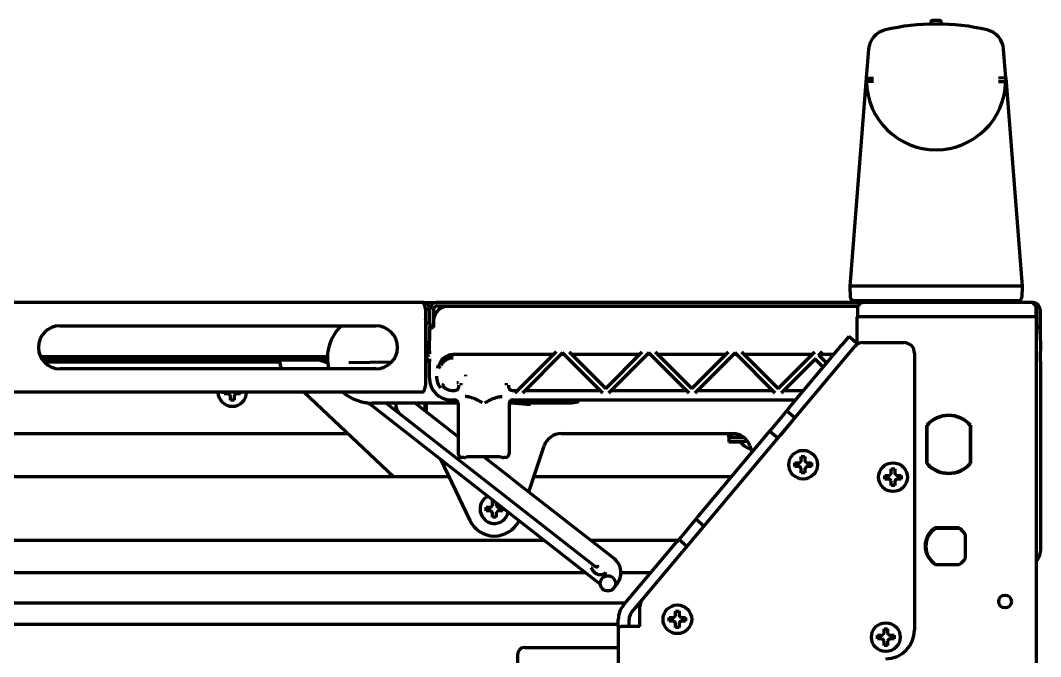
# Model space of a CAD drawing. Header units: inches. Extents: x -3022 to 7311, y 343 to 5680.
# Drawn here: x 3371.9 to 3656, y 5502.5 to 5679.6 of the extents above; entities that cross this region are included whole.
import ezdxf

# ---------------------------------------------------------------- set-up
doc = ezdxf.new("R2010")
doc.units = ezdxf.units.IN

msp = doc.modelspace()

# ---------------------------------------------------------------- linework, layer by layer
at = {"linetype": 'Continuous', "lineweight": 70}
for p, q in [((3625.42, 5679.09), (3625.42, 5678.82)), ((3628.42, 5678.82), (3628.42, 5679.09)), ((3608.12, 5671.57), (3607.49, 5663.64)), ((3646.34, 5663.64), (3645.72, 5671.57)), ((3607.49, 5663.64), (3602.92, 5605.6)), ((3607.49, 5663.64), (3609.49, 5663.57)), ((3607.49, 5663.64), (3607.5, 5662.6)), ((3646.34, 5663.64), (3644.34, 5663.57)), ((3646.34, 5662.6), (3646.34, 5663.64)), ((3646.34, 5663.64), (3650.91, 5605.6)), ((3602.92, 5605.6), (3603.03, 5602.56)), ((3627.44, 5605.6), (3626.39, 5605.6)), ((3650.91, 5605.6), (3650.81, 5602.56)), ((3483.92, 5601.1), (2937.92, 5601.1)), ((3483.91, 5601.1), (3484.42, 5601.1)), ((3484.42, 5601.1), (3487.92, 5601.1)), ((3606.45, 5601.1), (3487.92, 5601.1)), ((3605.13, 5600.1), (3487.92, 5600.1)), ((3605.1, 5600.02), (3490.99, 5600.02)), ((3570.92, 5600.02), (3570.92, 5600.1)), ((3605.75, 5600.81), (3605.34, 5600.39)), ((3606.18, 5601.6), (3606.18, 5601.1)), ((3606.46, 5601.1), (3606.64, 5601.1)), ((3653.19, 5601.1), (3606.64, 5601.1)), ((3617.59, 5601.15), (3617.59, 5601.1)), ((3617.69, 5601.1), (3617.69, 5601.1)), ((3617.69, 5601.1), (3617.69, 5601.1)), ((3627.44, 5601.6), (3626.39, 5601.6)), ((3647.66, 5601.1), (3647.66, 5601.6)), ((3653.38, 5601.1), (3653.19, 5601.1)), ((3653.92, 5601.1), (3653.38, 5601.1)), ((3654.5, 5600.39), (3654.09, 5600.81)), ((3484.72, 5599.1), (3484.72, 5578.1)), ((3484.92, 5595.35), (3484.92, 5599.1)), ((3485.92, 5599.1), (3484.92, 5599.1)), ((3485.92, 5595.35), (3485.92, 5599.1)), ((3486.92, 5599.1), (3486.92, 5594.85)), ((3488.03, 5598.71), (3487.75, 5598.43)), ((3488.58, 5599.26), (3488.3, 5598.98)), ((3606.72, 5597.1), (3604.92, 5597.1)), ((3604.92, 5589.47), (3604.92, 5597.1)), ((3605.04, 5599.68), (3605.04, 5597.1)), ((3653.12, 5597.1), (3606.72, 5597.1)), ((3654.92, 5597.1), (3653.12, 5597.1)), ((3654.79, 5597.1), (3654.79, 5599.68)), ((3654.92, 5597.1), (3654.92, 5599.1)), ((3654.92, 5447.07), (3654.92, 5597.1)), ((3655.92, 5599.1), (3655.92, 5592.35)), ((3655.92, 5594.85), (3655.92, 5599.1)), ((3382.92, 5594.6), (3470.92, 5594.6)), ((3484.73, 5596.36), (3484.75, 5596.43)), ((3484.92, 5596.6), (3484.87, 5596.6)), ((3484.92, 5587.1), (3484.92, 5595.35)), ((3485.92, 5595.35), (3484.92, 5595.35)), ((3485.92, 5595.35), (3485.92, 5594.85)), ((3485.92, 5594.85), (3485.92, 5594.35)), ((3486.92, 5594.35), (3485.92, 5594.35)), ((3485.92, 5592.35), (3485.92, 5594.35)), ((3486.72, 5594.1), (3486.99, 5594.1)), ((3486.97, 5596.6), (3486.92, 5596.6)), ((3486.92, 5594.35), (3486.92, 5594.85)), ((3486.92, 5594.1), (3486.92, 5594.35)), ((3486.99, 5596.02), (3486.99, 5594.1)), ((3654.92, 5594.35), (3655.92, 5594.35)), ((3655.11, 5594.1), (3654.92, 5594.1)), ((3655.92, 5594.35), (3655.92, 5594.85)), ((3655.92, 5594.06), (3655.92, 5594.35)), ((3655.92, 5592.35), (3655.92, 5594.06)), ((3484.72, 5592.5), (3484.92, 5592.5)), ((3485.83, 5587.52), (3485.94, 5593.38)), ((3485.97, 5593.99), (3485.95, 5593.8)), ((3602.62, 5591.6), (3600.69, 5589.3)), ((3604.92, 5589.67), (3602.62, 5591.6)), ((3655.86, 5593.99), (3655.89, 5593.8)), ((3655.9, 5593.38), (3656, 5587.52)), ((3545.12, 5518.41), (3604.26, 5588.88)), ((3585.91, 5571.68), (3600.69, 5589.3)), ((3604.11, 5590.44), (3604, 5590.44)), ((3604.11, 5590.44), (3604.26, 5590.22)), ((3604.11, 5590.34), (3604.11, 5590.44)), ((3604.92, 5589.67), (3604.26, 5588.88)), ((3604.76, 5589.48), (3604.81, 5589.39)), ((3606.56, 5589.96), (3617.92, 5589.96)), ((3377.46, 5586.1), (3457.43, 5586.1)), ((3484.92, 5587.1), (3484.92, 5585.6)), ((3485.83, 5587.1), (3484.92, 5587.1)), ((3485.82, 5586.46), (3485.19, 5586.1)), ((3490.62, 5586.17), (3490.66, 5586.1)), ((3490.72, 5586.1), (3490.72, 5586.22)), ((3490.82, 5586.27), (3490.82, 5586.1)), ((3490.88, 5586.1), (3491.02, 5586.35)), ((3491.6, 5586.2), (3490.92, 5586.2)), ((3491.44, 5586.48), (3491.66, 5586.1)), ((3491.72, 5586.1), (3491.72, 5586.5)), ((3491.9, 5586.54), (3491.96, 5586.57)), ((3491.96, 5586.57), (3491.96, 5586.57)), ((3491.96, 5586.57), (3492.12, 5586.29)), ((3492.12, 5586.29), (3492.12, 5586.59)), ((3492.22, 5586.29), (3492.22, 5586.6)), ((3492.22, 5586.29), (3492.4, 5586.6)), ((3520.36, 5586.6), (3492.42, 5586.6)), ((3521.11, 5587.35), (3509.61, 5575.85)), ((3522.92, 5587.04), (3511.73, 5575.85)), ((3523.35, 5586.6), (3522.48, 5586.6)), ((3534.11, 5575.85), (3522.92, 5587.04)), ((3524.73, 5587.35), (3534.92, 5577.16)), ((3544.36, 5586.6), (3525.48, 5586.6)), ((3534.92, 5577.16), (3545.11, 5587.35)), ((3546.92, 5587.04), (3535.73, 5575.85)), ((3547.35, 5586.6), (3546.48, 5586.6)), ((3558.11, 5575.85), (3546.92, 5587.04)), ((3548.73, 5587.35), (3558.92, 5577.16)), ((3568.36, 5586.6), (3549.48, 5586.6)), ((3558.92, 5577.16), (3569.11, 5587.35)), ((3570.92, 5587.04), (3559.73, 5575.85)), ((3571.35, 5586.6), (3570.48, 5586.6)), ((3582.11, 5575.85), (3570.92, 5587.04)), ((3572.73, 5587.35), (3582.92, 5577.16)), ((3592.36, 5586.6), (3573.48, 5586.6)), ((3582.92, 5577.16), (3593.11, 5587.35)), ((3593.4, 5585.52), (3583.73, 5575.85)), ((3595.23, 5587.35), (3594.11, 5586.23)), ((3594.29, 5586.41), (3596.45, 5584.24)), ((3598.43, 5586.6), (3594.48, 5586.6)), ((3620.92, 5586.96), (3620.92, 5509.96)), ((3378.04, 5585.1), (3457.43, 5585.1)), ((3378.44, 5584.6), (3444.05, 5584.6)), ((3457.48, 5584.31), (3454.85, 5585.1)), ((3475.3, 5584.5), (3463.42, 5584.29)), ((3485.81, 5579.99), (3485.81, 5584.69)), ((3487.72, 5583.3), (3488.44, 5583.19)), ((3595.48, 5583.09), (3593.23, 5585.35)), ((3656.02, 5584.69), (3656.02, 5531.87)), ((3470.92, 5582.6), (3382.92, 5582.6)), ((3495.92, 5580.58), (3495.92, 5580.96)), ((3483.92, 5576.1), (2937.92, 5576.1)), ((3428.62, 5575.7), (3428.62, 5576.1)), ((3433.22, 5576.1), (3433.22, 5575.7)), ((3475.82, 5552.6), (3450.83, 5576.1)), ((3492.42, 5576.6), (3492.92, 5576.6)), ((3508.92, 5576.6), (3510.36, 5576.6)), ((3512.48, 5576.6), (3533.36, 5576.6)), ((3536.48, 5576.6), (3557.36, 5576.6)), ((3560.48, 5576.6), (3581.36, 5576.6)), ((3584.48, 5576.6), (3590.03, 5576.6)), ((3533.41, 5522.66), (3469.85, 5572.32)), ((3493.81, 5573.1), (3469.92, 5573.1)), ((3473.73, 5573.1), (3531.52, 5527.95)), ((3493.81, 5563.75), (3481.85, 5573.1)), ((3484.67, 5570.9), (3484.67, 5573.1)), ((3484.92, 5573.1), (3484.92, 5570.7)), ((3491.81, 5573.99), (3492.81, 5573.99)), ((3493.81, 5572.99), (3493.81, 5558.99)), ((3508.02, 5572.99), (3508.02, 5558.99)), ((3524.92, 5573.1), (3508.03, 5573.1)), ((3509.02, 5573.99), (3587.85, 5573.99)), ((3509.64, 5573.1), (3513.96, 5572.72)), ((3513.96, 5572.72), (3514, 5573.1)), ((3585.91, 5571.68), (3585.26, 5570.91)), ((3584.62, 5570.15), (3581.18, 5566.05)), ((3585.26, 5570.91), (3584.62, 5570.15)), ((3587.56, 5568.99), (3585.26, 5570.91)), ((3581.18, 5566.05), (3580.54, 5565.29)), ((3586.92, 5568.22), (3583.48, 5564.12)), ((3624.32, 5556.27), (3624.32, 5566.93)), ((3624.42, 5556.31), (3624.42, 5566.89)), ((3636.42, 5566.89), (3636.42, 5556.31)), ((3636.52, 5566.93), (3636.52, 5556.27)), ((2958.79, 5564.6), (3463.05, 5564.6)), ((3522.52, 5564.6), (3570.32, 5564.6)), ((3579.9, 5564.52), (3560.61, 5541.54)), ((3569.22, 5563.6), (3569.22, 5564.6)), ((3573.22, 5563.6), (3569.22, 5563.6)), ((3569.22, 5563.6), (3573.22, 5563.6)), ((3569.22, 5563.6), (3569.22, 5562.4)), ((3573.32, 5563.6), (3573.22, 5563.6)), ((3573.32, 5563.6), (3573.22, 5563.6)), ((3580.54, 5565.29), (3579.9, 5564.52)), ((3582.84, 5563.36), (3580.54, 5565.29)), ((3513.5, 5548.38), (3517.78, 5561.18)), ((3569.22, 5562.4), (3569.22, 5562.2)), ((3573.22, 5562.4), (3569.22, 5562.4)), ((3572.53, 5562.2), (3569.22, 5562.2)), ((3574.46, 5562.4), (3573.22, 5562.4)), ((3573.92, 5560.92), (3573.92, 5560.95)), ((3575.06, 5561.18), (3575.64, 5559.45)), ((3575.22, 5560.4), (3575.32, 5560.39)), ((3488.87, 5557.47), (3497.07, 5540.41)), ((3495.42, 5557.99), (3494.81, 5557.99)), ((3495.92, 5558), (3495.92, 5558.05)), ((3508.59, 5552.21), (3501.01, 5558.13)), ((3505.92, 5558), (3505.92, 5558.05)), ((3507.02, 5557.99), (3506.42, 5557.99)), ((3587.59, 5555.94), (3587.59, 5556.44)), ((3587.59, 5555.44), (3587.59, 5555.94)), ((3592.19, 5556.44), (3592.19, 5555.94)), ((3592.19, 5555.94), (3592.19, 5555.44)), ((3491.2, 5552.6), (2930.64, 5552.6)), ((3508.59, 5552.21), (3510.8, 5550.48)), ((3569.89, 5552.6), (3514.9, 5552.6)), ((3612.62, 5552.46), (3612.62, 5552.96)), ((3612.62, 5551.96), (3612.62, 5552.46)), ((3617.22, 5552.96), (3617.22, 5552.46)), ((3617.22, 5552.46), (3617.22, 5551.96)), ((3510.8, 5550.48), (3535.46, 5531.22)), ((3503.42, 5545.9), (3503.6, 5545.9)), ((3501.62, 5543.6), (3501.62, 5544.1)), ((3501.62, 5543.1), (3501.62, 5543.6)), ((3506.22, 5543.91), (3506.22, 5543.6)), ((3506.22, 5543.6), (3506.22, 5543.1)), ((3559.97, 5540.77), (3559.33, 5540.01)), ((3560.61, 5541.54), (3559.97, 5540.77)), ((3562.27, 5538.84), (3559.97, 5540.77)), ((3559.33, 5540.01), (3555.89, 5535.91)), ((3561.63, 5538.08), (3558.19, 5533.98)), ((3626.74, 5538.5), (3633.09, 5538.5)), ((3633.38, 5538.2), (3626.75, 5538.2)), ((2904.15, 5534.95), (3517.68, 5534.95)), ((3530.68, 5534.95), (3555.08, 5534.95)), ((3539.82, 5516.76), (3554.61, 5534.38)), ((3555.25, 5535.14), (3554.61, 5534.38)), ((3555.89, 5535.91), (3555.25, 5535.14)), ((3557.55, 5533.21), (3555.25, 5535.14)), ((3635.07, 5529.88), (3635.07, 5536.51)), ((3624.07, 5533.19), (3623.89, 5533.35)), ((3535.46, 5531.22), (3537.25, 5529.82)), ((3624.6, 5530.73), (3624.37, 5530.93)), ((2892.63, 5525.95), (3529.2, 5525.95)), ((3539.17, 5525.95), (3547.53, 5525.95)), ((3626.75, 5528.2), (3626.74, 5528.2)), ((3626.75, 5528.2), (3633.38, 5528.2)), ((2879.36, 5517.55), (3540.48, 5517.55)), ((3542.12, 5514.83), (3545.12, 5518.41)), ((3544.42, 5510.9), (3544.42, 5516.48)), ((3538.42, 5510.9), (3538.42, 5512.9)), ((3541.42, 5510.9), (3541.42, 5512.9)), ((3552.57, 5512.93), (3552.57, 5513.43)), ((3552.57, 5512.43), (3552.57, 5512.93)), ((3557.17, 5513.43), (3557.17, 5512.93)), ((3557.17, 5512.93), (3557.17, 5512.43)), ((2881.43, 5511.55), (3538.41, 5511.55)), ((3538.42, 5510.9), (3539.22, 5510.9)), ((3538.42, 5510.9), (3538.42, 4887.6)), ((3544.42, 5510.9), (3539.22, 5510.9)), ((3610.62, 5507.96), (3610.62, 5508.46)), ((3610.62, 5507.46), (3610.62, 5507.96)), ((3615.22, 5508.46), (3615.22, 5507.96)), ((3615.22, 5507.96), (3615.22, 5507.46)), ((3510.37, 5503.13), (3510.32, 5500.1)), ((3512.37, 5505.1), (3517.37, 5505.1)), ((3517.37, 5505.1), (3538.42, 5505.1))]:
    msp.add_line(p, q, dxfattribs=at)
for centre, radius in [((3589.89, 5555.94), 4), ((3614.92, 5552.46), 4), ((3535.52, 5522.92), 2.12), ((3646.14, 5517.87), 1.78), ((3554.87, 5512.93), 4), ((3612.92, 5507.96), 4)]:
    msp.add_circle(centre, radius, dxfattribs=at)
for centre, radius, start, end in [((3625.92, 5679.09), 0.5, 90.9471, 180), ((3626.92, 5618.6), 61, 89.0529, 90.9471), ((3627.92, 5679.09), 0.5, 0, 89.0529), ((3614.1, 5671.1), 6, 103.308, 175.5), ((3626.92, 5616.9), 61.7, 76.692, 103.308), ((3625.17, 5678.82), 0.25, 275.9018, 0), ((3628.67, 5678.82), 0.25, 180, 264.0982), ((3639.74, 5671.1), 6, 4.5, 76.692), ((3626.92, 5663.02), 19.42, 181.246, 358.754), ((3604.03, 5602.6), 1, 182, 270), ((3649.81, 5602.6), 1, 270, 358), ((3487.92, 5599.1), 2, 90, 180), ((3487.92, 5599.1), 1, 90, 180), ((3577.93, 5598.1), 2, 73.6105, 90), ((3598.91, 5598.1), 2, 90, 106.3895), ((3603.92, 5598.1), 2, 74.212, 90), ((3606.04, 5599.68), 1, 135, 180), ((3606.46, 5600.1), 1, 90, 135), ((3653.38, 5600.1), 1, 45, 90), ((3653.92, 5599.1), 2, 0, 90), ((3653.79, 5599.68), 1, 0, 45), ((3653.92, 5599.1), 1, 0, 28.9561), ((3382.92, 5588.6), 6, 90, 270), ((3469.92, 5585.6), 12.5, 133.9458, 193.8858), ((3470.92, 5588.6), 6, 270, 90), ((3606.56, 5586.96), 3, 90, 140), ((3617.92, 5586.96), 3, 0, 90), ((3492.42, 5582.6), 4, 90, 160.7779), ((3491.64, 5587.25), 0.75, 270, 290), ((3451.92, 5586.06), 8, 189.7759, 205.6126), ((3492.42, 5580.6), 4, 244.1432, 270), ((3492.92, 5577.6), 1, 270, 342.5901), ((3516.85, 5578.02), 9.68, 176.1929, 179.7923), ((3508.92, 5577.6), 1, 197.4099, 270), ((3430.92, 5576.2), 4, 181.4344, 358.5713), ((3469.92, 5585.6), 12.5, 229.4625, 270), ((3466.77, 5568.38), 5, 52, 79.6498), ((3630.42, 5561.6), 8.1, 41.1416, 138.8584), ((3630.42, 5561.6), 8, 41.4096, 138.5904), ((3522.52, 5559.6), 5, 90, 161.5159), ((3570.32, 5559.6), 5, 18.4841, 90), ((3576.42, 5565.02), 4.8, 213.082, 238.6273), ((3630.42, 5561.6), 8.1, 221.1416, 318.8584), ((3630.42, 5561.6), 8, 221.4096, 318.5904), ((3503.92, 5543.6), 4, 117.4387, 180), ((3503.92, 5543.6), 4, 180, 346.5619), ((3503.92, 5543.7), 7.6, 205.6768, 334.0256), ((3629.92, 5533.35), 6.05, 121.6532, 238.3468), ((3630.07, 5533.2), 6, 123.5573, 236.4427), ((3643.42, 5540.6), 10.66, 191.3638, 193.0143), ((3629.92, 5533.35), 6.05, 31.6532, 58.3468), ((3630.07, 5533.2), 6, 33.5573, 56.4427), ((3534.17, 5525.88), 5, 321.5879, 45.8177), ((3630.07, 5533.2), 6, 303.5573, 326.4427), ((3616.45, 5460.64), 100, 141.5879, 142.4179), ((3547.42, 5516.48), 3, 140, 180), ((3544.42, 5512.9), 6, 140, 180), ((3544.42, 5512.9), 3, 140, 180), ((3612.92, 5509.96), 8, 270, 0), ((3512.37, 5503.1), 2, 90, 179)]:
    msp.add_arc(centre, radius, start, end, dxfattribs=at)
for centre, major_axis, ratio, start_param, end_param in [((3490.99, 5596.02), (-2.83, 2.83), 0.999695, 5.497939, 7.068431), ((3490, 5597.85), (0.77, -1.85), 0.999955, 2.748909, 3.534276), ((3489.17, 5597.02), (1.85, -0.77), 0.999955, 2.748909, 3.534276), ((3486.72, 5593.99), (0.75, 0), 0.140541, 1.570796, 3.124139), ((3655.11, 5593.99), (0.75, 0), 0.140541, 0.017453, 1.570796), ((3485.95, 5592.31), (0, -1.5), 0.017455, 3.281219, 3.926991), ((3655.88, 5592.31), (0, -1.5), 0.017455, 2.356194, 3.001966), ((3485.88, 5584.69), (0, -4), 0.017455, 3.926991, 4.154854), ((3655.95, 5584.69), (0, -4), 0.017455, 1.570796, 2.356194), ((3485.88, 5584.69), (0, -4), 0.017455, 4.526593, 4.712389), ((3488.92, 5583.12), (0.486, -0.116), 0.35106, 3.384513, 4.795818), ((3491.81, 5579.99), (4.24, 4.24), 0.999695, 2.356347, 3.926839), ((3499.98, 5587.1), (-11.14, -9.63), 0.512356, 5.866763, 6.300074), ((3489.82, 5578.19), (0.343, 0.363), 0.244008, 1.318023, 2.872257), ((3493.48, 5578.59), (-0.499, 0.027), 0.287315, 3.530472, 4.728208), ((3492.81, 5572.99), (0.707, 0.707), 0.999695, 5.497939, 7.068431), ((3509.02, 5572.99), (0.707, -0.707), 0.999695, 2.356347, 3.926839), ((3494.81, 5558.99), (-0.707, -0.707), 0.999695, 5.497939, 7.068431), ((3495.42, 5558), (0.5, 0), 0.017455, 4.712389, 6.283185), ((3500.92, 5558.05), (5, 0), 0.017455, 0, 3.141593), ((3506.42, 5558), (0.5, 0), 0.017455, 3.141593, 4.712389), ((3507.02, 5558.99), (-0.707, 0.707), 0.999695, 2.356347, 3.926839), ((3652.02, 5531.87), (3.46, -2), 0.999797, 6.045282, 6.806696)]:
    msp.add_ellipse(centre, major_axis=major_axis, ratio=ratio, start_param=start_param, end_param=end_param, dxfattribs=at)
for points, knots in [([(3609.5, 5662.63), (3609.48, 5662.63), (3609.46, 5662.63), (3609.43, 5662.63), (3609.42, 5662.63), (3609.41, 5662.63), (3609.37, 5662.63), (3609.34, 5662.63), (3609.24, 5662.62), (3609.11, 5662.62), (3608.98, 5662.62), (3608.89, 5662.62), (3608.86, 5662.62), (3608.8, 5662.62), (3608.77, 5662.62), (3608.61, 5662.62), (3608.5, 5662.61), (3608.34, 5662.61), (3608.28, 5662.61), (3608.21, 5662.61), (3608.18, 5662.61), (3608.13, 5662.61), (3608.11, 5662.61), (3607.99, 5662.61), (3607.91, 5662.6), (3607.82, 5662.6), (3607.8, 5662.6), (3607.77, 5662.6), (3607.75, 5662.6), (3607.71, 5662.6), (3607.68, 5662.6), (3607.6, 5662.6), (3607.56, 5662.6), (3607.54, 5662.6), (3607.53, 5662.6), (3607.53, 5662.6), (3607.52, 5662.6), (3607.51, 5662.6), (3607.5, 5662.6), (3607.5, 5662.6), (3607.5, 5662.6)], [0, 0, 0, 0, 0.015667, 0.0235, 0.0235, 0.031333, 0.031333, 0.062667, 0.062667, 0.125334, 0.188001, 0.188001, 0.219334, 0.219334, 0.250668, 0.250668, 0.376001, 0.376001, 0.438668, 0.438668, 0.470002, 0.470002, 0.501335, 0.501335, 0.626669, 0.626669, 0.658003, 0.658003, 0.689336, 0.689336, 0.752003, 0.752003, 0.877337, 0.877337, 0.893003, 0.893003, 0.90867, 0.940004, 0.940004, 1, 1, 1, 1]), ([(3644.34, 5662.63), (3644.35, 5662.63), (3644.38, 5662.63), (3644.4, 5662.63), (3644.42, 5662.63), (3644.43, 5662.63), (3644.47, 5662.63), (3644.5, 5662.63), (3644.6, 5662.62), (3644.73, 5662.62), (3644.85, 5662.62), (3644.95, 5662.62), (3644.98, 5662.62), (3645.04, 5662.62), (3645.07, 5662.62), (3645.22, 5662.62), (3645.34, 5662.61), (3645.5, 5662.61), (3645.55, 5662.61), (3645.63, 5662.61), (3645.65, 5662.61), (3645.7, 5662.61), (3645.73, 5662.61), (3645.84, 5662.61), (3645.93, 5662.6), (3646.02, 5662.6), (3646.03, 5662.6), (3646.07, 5662.6), (3646.08, 5662.6), (3646.13, 5662.6), (3646.16, 5662.6), (3646.23, 5662.6), (3646.27, 5662.6), (3646.3, 5662.6), (3646.3, 5662.6), (3646.31, 5662.6), (3646.32, 5662.6), (3646.32, 5662.6), (3646.33, 5662.6), (3646.34, 5662.6), (3646.34, 5662.6)], [0, 0, 0, 0, 0.015667, 0.0235, 0.0235, 0.031333, 0.031333, 0.062667, 0.062667, 0.125334, 0.188001, 0.188001, 0.219334, 0.219334, 0.250668, 0.250668, 0.376001, 0.376001, 0.438668, 0.438668, 0.470002, 0.470002, 0.501335, 0.501335, 0.626669, 0.626669, 0.658003, 0.658003, 0.689336, 0.689336, 0.752003, 0.752003, 0.877337, 0.877337, 0.893003, 0.893003, 0.90867, 0.940004, 0.940004, 1, 1, 1, 1]), ([(3626.39, 5605.6), (3623.22, 5605.6), (3616.99, 5605.6), (3609.23, 5605.6), (3604.11, 5605.6), (3602.92, 5605.6), (3602.92, 5605.6)], [0, 0, 0, 0, 0.250017, 0.500033, 0.75005, 1, 1, 1, 1]), ([(3626.39, 5601.6), (3626.3, 5601.6), (3626.21, 5601.6), (3626.02, 5601.6), (3625.92, 5601.6), (3625.64, 5601.6), (3625.46, 5601.6), (3624.9, 5601.6), (3624.52, 5601.6), (3623.41, 5601.6), (3622.68, 5601.6), (3621.22, 5601.6), (3620.5, 5601.6), (3619.43, 5601.6), (3619.07, 5601.6), (3618.63, 5601.6), (3618.54, 5601.6), (3618.37, 5601.6), (3618.1, 5601.6), (3617.84, 5601.6), (3616.98, 5601.6), (3616.3, 5601.6), (3615.32, 5601.6), (3614.99, 5601.6), (3614.51, 5601.6), (3614.35, 5601.6), (3614.04, 5601.6), (3613.88, 5601.6), (3613.11, 5601.6), (3612.52, 5601.6), (3611.39, 5601.6), (3610.84, 5601.6), (3610.07, 5601.6), (3609.82, 5601.6), (3609.51, 5601.6), (3609.45, 5601.6), (3609.33, 5601.6), (3609.15, 5601.6), (3608.98, 5601.6), (3608.41, 5601.6), (3607.98, 5601.6), (3607.19, 5601.6), (3606.83, 5601.6), (3606.42, 5601.6), (3606.29, 5601.6), (3606.18, 5601.6), (3606.1, 5601.6), (3606.06, 5601.6), (3605.88, 5601.6), (3605.73, 5601.6), (3605.34, 5601.6), (3605.11, 5601.6), (3604.72, 5601.6), (3604.55, 5601.6), (3604.36, 5601.6), (3604.3, 5601.6), (3604.23, 5601.6), (3604.2, 5601.6), (3604.16, 5601.6), (3604.14, 5601.6), (3604.06, 5601.6), (3604.03, 5601.6), (3604.03, 5601.6)], [0, 0, 0, 0, 0.007815, 0.007815, 0.01563, 0.01563, 0.031259, 0.031259, 0.062519, 0.062519, 0.125037, 0.125037, 0.187556, 0.187556, 0.218815, 0.218815, 0.22663, 0.22663, 0.234444, 0.250074, 0.250074, 0.312593, 0.312593, 0.343852, 0.343852, 0.359482, 0.359482, 0.375111, 0.375111, 0.43763, 0.43763, 0.500148, 0.500148, 0.531408, 0.531408, 0.539222, 0.539222, 0.547037, 0.562667, 0.562667, 0.625185, 0.625185, 0.687704, 0.687704, 0.703333, 0.711148, 0.711148, 0.718963, 0.718963, 0.750222, 0.750222, 0.812741, 0.812741, 0.875259, 0.875259, 0.906519, 0.906519, 0.922148, 0.922148, 0.937778, 0.937778, 1, 1, 1, 1]), ([(3649.81, 5601.6), (3649.81, 5601.6), (3649.78, 5601.6), (3649.69, 5601.6), (3649.67, 5601.6), (3649.63, 5601.6), (3649.61, 5601.6), (3649.54, 5601.6), (3649.48, 5601.6), (3649.28, 5601.6), (3649.12, 5601.6), (3648.73, 5601.6), (3648.5, 5601.6), (3647.97, 5601.6), (3647.68, 5601.6), (3647.3, 5601.6), (3647.26, 5601.6), (3647.18, 5601.6), (3647.05, 5601.6), (3646.91, 5601.6), (3646.73, 5601.6), (3646.64, 5601.6), (3646.44, 5601.6), (3646.35, 5601.6), (3645.85, 5601.6), (3645.43, 5601.6), (3644.51, 5601.6), (3644.03, 5601.6), (3643.26, 5601.6), (3642.99, 5601.6), (3642.65, 5601.6), (3642.58, 5601.6), (3642.44, 5601.6), (3642.24, 5601.6), (3642.02, 5601.6), (3641.31, 5601.6), (3640.72, 5601.6), (3639.49, 5601.6), (3638.86, 5601.6), (3638.04, 5601.6), (3637.79, 5601.6), (3637.54, 5601.6), (3637.37, 5601.6), (3637.28, 5601.6), (3636.86, 5601.6), (3636.52, 5601.6), (3635.49, 5601.6), (3634.79, 5601.6), (3633.36, 5601.6), (3632.64, 5601.6), (3631.55, 5601.6), (3631.18, 5601.6), (3630.62, 5601.6), (3630.44, 5601.6), (3630.06, 5601.6), (3629.88, 5601.6), (3628.94, 5601.6), (3628.19, 5601.6), (3627.44, 5601.6)], [0, 0, 0, 0, 0.0625, 0.0625, 0.078125, 0.078125, 0.09375, 0.09375, 0.125, 0.125, 0.1875, 0.1875, 0.25, 0.25, 0.3125, 0.3125, 0.320313, 0.320313, 0.328125, 0.34375, 0.34375, 0.359375, 0.359375, 0.375, 0.375, 0.4375, 0.4375, 0.5, 0.5, 0.53125, 0.53125, 0.539063, 0.539063, 0.546875, 0.5625, 0.5625, 0.625, 0.625, 0.6875, 0.6875, 0.703125, 0.710938, 0.710938, 0.71875, 0.71875, 0.75, 0.75, 0.8125, 0.8125, 0.875, 0.875, 0.90625, 0.90625, 0.921875, 0.921875, 0.9375, 0.9375, 1, 1, 1, 1]), ([(3484.92, 5598.56), (3484.92, 5598.6), (3484.91, 5598.63), (3484.9, 5598.68), (3484.9, 5598.7), (3484.89, 5598.72), (3484.89, 5598.73), (3484.88, 5598.75), (3484.88, 5598.76), (3484.86, 5598.79), (3484.85, 5598.82), (3484.82, 5598.87), (3484.81, 5598.88), (3484.78, 5598.91), (3484.76, 5598.93), (3484.73, 5598.95), (3484.72, 5598.96)], [0, 0, 0, 0, 0.222389, 0.222389, 0.333584, 0.333584, 0.389181, 0.389181, 0.444778, 0.444778, 0.667167, 0.667167, 0.778362, 0.778362, 0.889556, 1, 1, 1, 1]), ([(3484.92, 5599.1), (3484.92, 5599.12), (3484.92, 5599.15), (3484.91, 5599.21), (3484.91, 5599.26), (3484.9, 5599.31), (3484.88, 5599.37), (3484.87, 5599.42), (3484.85, 5599.47), (3484.83, 5599.52), (3484.8, 5599.57), (3484.78, 5599.61), (3484.76, 5599.63), (3484.76, 5599.64)], [0, 0, 0, 0, 0.094131, 0.188262, 0.282392, 0.376523, 0.470654, 0.564785, 0.658916, 0.753046, 0.847177, 0.941308, 1, 1, 1, 1]), ([(3484.72, 5595.63), (3484.73, 5595.62), (3484.73, 5595.61), (3484.76, 5595.57), (3484.77, 5595.54), (3484.8, 5595.47), (3484.81, 5595.45), (3484.82, 5595.42), (3484.82, 5595.41), (3484.83, 5595.38), (3484.83, 5595.37), (3484.86, 5595.3), (3484.87, 5595.25), (3484.9, 5595.15), (3484.91, 5595.11), (3484.92, 5595.07)], [0, 0, 0, 0, 0.106647, 0.106647, 0.354663, 0.354663, 0.478671, 0.478671, 0.540675, 0.540675, 0.602679, 0.602679, 0.850694, 0.850694, 1, 1, 1, 1]), ([(3486.92, 5595.07), (3486.92, 5595.06), (3486.92, 5595.06), (3486.93, 5595.03), (3486.93, 5595.01), (3486.94, 5594.98), (3486.95, 5594.96), (3486.96, 5594.91), (3486.97, 5594.87), (3486.98, 5594.81), (3486.98, 5594.79), (3486.99, 5594.78)], [0, 0, 0, 0, 0.098431, 0.098431, 0.276748, 0.276748, 0.455064, 0.455064, 0.811698, 0.811698, 1, 1, 1, 1]), ([(3489.11, 5583.53), (3489.17, 5583.69), (3489.25, 5583.85), (3489.38, 5584.07), (3489.42, 5584.14), (3489.49, 5584.24), (3489.53, 5584.29), (3489.57, 5584.34), (3489.59, 5584.38), (3489.61, 5584.39), (3489.73, 5584.54), (3489.84, 5584.66), (3490.09, 5584.89), (3490.22, 5584.99), (3490.42, 5585.13), (3490.5, 5585.18), (3490.61, 5585.24), (3490.66, 5585.27), (3490.72, 5585.3), (3490.76, 5585.32), (3490.78, 5585.33), (3490.88, 5585.38), (3490.96, 5585.41), (3491.13, 5585.48), (3491.21, 5585.51), (3491.34, 5585.55), (3491.39, 5585.56), (3491.48, 5585.59), (3491.52, 5585.6), (3491.66, 5585.63), (3491.75, 5585.65), (3491.94, 5585.68), (3492.03, 5585.69), (3492.18, 5585.7), (3492.22, 5585.7), (3492.32, 5585.71), (3492.37, 5585.71), (3492.42, 5585.71)], [0, 0, 0, 0, 0.125, 0.125, 0.1875, 0.1875, 0.21875, 0.234375, 0.234375, 0.25, 0.25, 0.375, 0.375, 0.5, 0.5, 0.5625, 0.5625, 0.59375, 0.609375, 0.609375, 0.625, 0.625, 0.6875, 0.6875, 0.75, 0.75, 0.78125, 0.78125, 0.8125, 0.8125, 0.875, 0.875, 0.9375, 0.9375, 0.96875, 0.96875, 1, 1, 1, 1]), ([(3485.79, 5585.36), (3485.79, 5585.36), (3485.76, 5585.32), (3485.7, 5585.26), (3485.63, 5585.16), (3485.56, 5585.07), (3485.49, 5584.97), (3485.42, 5584.86), (3485.37, 5584.79), (3485.34, 5584.74), (3485.33, 5584.74)], [0, 0, 0, 0, 0.035617, 0.190855, 0.346092, 0.501329, 0.656567, 0.811804, 0.967041, 1, 1, 1, 1]), ([(3488.44, 5583.19), (3488.47, 5583.31), (3488.5, 5583.44), (3488.56, 5583.68), (3488.6, 5583.8), (3488.64, 5583.92)], [0, 0, 0, 0, 0.5, 0.5, 1, 1, 1, 1]), ([(3490.67, 5577), (3490.56, 5577.05), (3490.45, 5577.11), (3490.24, 5577.24), (3490.13, 5577.31), (3489.93, 5577.45), (3489.83, 5577.53), (3489.64, 5577.69), (3489.55, 5577.78), (3489.46, 5577.86)], [0, 0, 0, 0, 0.25, 0.25, 0.5, 0.5, 0.75, 0.75, 1, 1, 1, 1]), ([(3493.92, 5577.6), (3493.92, 5577.57), (3493.92, 5577.55), (3493.91, 5577.5), (3493.91, 5577.47), (3493.9, 5577.4), (3493.89, 5577.35), (3493.87, 5577.3)], [0, 0, 0, 0, 0.25, 0.25, 0.5, 0.5, 1, 1, 1, 1]), ([(3430.42, 5573.9), (3430.42, 5574.1), (3430.42, 5574.31), (3430.42, 5574.64), (3430.42, 5574.75), (3430.42, 5574.97), (3430.42, 5575.08), (3430.42, 5575.2)], [0, 0, 0, 0, 0.5, 0.5, 0.75, 0.75, 1, 1, 1, 1]), ([(3433.22, 5575.7), (3433.02, 5575.7), (3432.81, 5575.7), (3432.48, 5575.7), (3432.37, 5575.7), (3432.15, 5575.7), (3432.03, 5575.7), (3431.92, 5575.7)], [0, 0, 0, 0, 0.5, 0.5, 0.75, 0.75, 1, 1, 1, 1]), ([(3476.47, 5573.11), (3476.47, 5573.02), (3476.46, 5572.79), (3476.49, 5572.44), (3476.53, 5572.18), (3476.56, 5572.06)], [0, 0, 0, 0, 0.244228, 0.667867, 1, 1, 1, 1]), ([(3477.34, 5570.28), (3477.37, 5570.26), (3477.4, 5570.24), (3477.43, 5570.23), (3477.41, 5570.27), (3477.35, 5570.35), (3477.26, 5570.48), (3477.11, 5570.72), (3476.89, 5571.1), (3476.66, 5571.64), (3476.56, 5572.02), (3476.53, 5572.23)], [0, 0, 0, 0, 0.062328, 0.137707, 0.212841, 0.289516, 0.36911, 0.452276, 0.628034, 0.81266, 1, 1, 1, 1]), ([(3527.38, 5573.55), (3527.31, 5573.52), (3527.1, 5573.44), (3526.73, 5573.33), (3526.29, 5573.23), (3525.83, 5573.15), (3525.38, 5573.11), (3525.07, 5573.1), (3524.92, 5573.1)], [0, 0, 0, 0, 0.089688, 0.271751, 0.453813, 0.635875, 0.817938, 1, 1, 1, 1]), ([(3573.92, 5560.95), (3574.12, 5560.83), (3574.33, 5560.72), (3574.66, 5560.58), (3574.77, 5560.54), (3574.99, 5560.47), (3575.1, 5560.43), (3575.22, 5560.4)], [0, 0, 0, 0, 0.5, 0.5, 0.75, 0.75, 1, 1, 1, 1]), ([(3590.39, 5558.24), (3590.39, 5558.04), (3590.39, 5557.83), (3590.39, 5557.5), (3590.39, 5557.39), (3590.39, 5557.17), (3590.39, 5557.06), (3590.39, 5556.94)], [0, 0, 0, 0, 0.5, 0.5, 0.75, 0.75, 1, 1, 1, 1]), ([(3587.59, 5556.44), (3587.79, 5556.44), (3588, 5556.44), (3588.33, 5556.44), (3588.44, 5556.44), (3588.66, 5556.44), (3588.77, 5556.44), (3588.89, 5556.44)], [0, 0, 0, 0, 0.5, 0.5, 0.75, 0.75, 1, 1, 1, 1]), ([(3589.39, 5553.64), (3589.39, 5553.84), (3589.39, 5554.05), (3589.39, 5554.38), (3589.39, 5554.49), (3589.39, 5554.71), (3589.39, 5554.83), (3589.39, 5554.94)], [0, 0, 0, 0, 0.5, 0.5, 0.75, 0.75, 1, 1, 1, 1]), ([(3592.19, 5555.44), (3591.99, 5555.44), (3591.78, 5555.44), (3591.45, 5555.44), (3591.34, 5555.44), (3591.12, 5555.44), (3591, 5555.44), (3590.89, 5555.44)], [0, 0, 0, 0, 0.5, 0.5, 0.75, 0.75, 1, 1, 1, 1]), ([(3615.42, 5554.76), (3615.42, 5554.55), (3615.42, 5554.34), (3615.42, 5554.02), (3615.42, 5553.91), (3615.42, 5553.68), (3615.42, 5553.57), (3615.42, 5553.46)], [0, 0, 0, 0, 0.5, 0.5, 0.75, 0.75, 1, 1, 1, 1]), ([(3612.62, 5552.96), (3612.82, 5552.96), (3613.03, 5552.96), (3613.36, 5552.96), (3613.47, 5552.96), (3613.69, 5552.96), (3613.8, 5552.96), (3613.92, 5552.96)], [0, 0, 0, 0, 0.5, 0.5, 0.75, 0.75, 1, 1, 1, 1]), ([(3614.42, 5550.16), (3614.42, 5550.36), (3614.42, 5550.57), (3614.42, 5550.89), (3614.42, 5551), (3614.42, 5551.23), (3614.42, 5551.34), (3614.42, 5551.46)], [0, 0, 0, 0, 0.5, 0.5, 0.75, 0.75, 1, 1, 1, 1]), ([(3617.22, 5551.96), (3617.02, 5551.96), (3616.81, 5551.96), (3616.48, 5551.96), (3616.37, 5551.96), (3616.15, 5551.96), (3616.03, 5551.96), (3615.92, 5551.96)], [0, 0, 0, 0, 0.5, 0.5, 0.75, 0.75, 1, 1, 1, 1]), ([(3501.62, 5544.1), (3501.82, 5544.1), (3502.03, 5544.1), (3502.36, 5544.1), (3502.47, 5544.1), (3502.69, 5544.1), (3502.8, 5544.1), (3502.92, 5544.1)], [0, 0, 0, 0, 0.5, 0.5, 0.75, 0.75, 1, 1, 1, 1]), ([(3504.42, 5545.34), (3504.42, 5545.32), (3504.42, 5545.29), (3504.42, 5545.16), (3504.42, 5545.05), (3504.42, 5544.83), (3504.42, 5544.71), (3504.42, 5544.6)], [0, 0, 0, 0, 0.096989, 0.096989, 0.548495, 0.548495, 1, 1, 1, 1]), ([(3504.92, 5544.1), (3504.97, 5544.1), (3505.08, 5544.1), (3505.24, 5544.1), (3505.4, 5544.1), (3505.56, 5544.1), (3505.71, 5544.1), (3505.85, 5544.1), (3505.94, 5544.1), (3505.98, 5544.1)], [0, 0, 0, 0, 0.14904, 0.298079, 0.447119, 0.596159, 0.745198, 0.894238, 1, 1, 1, 1]), ([(3506.22, 5543.1), (3506.02, 5543.1), (3505.81, 5543.1), (3505.48, 5543.1), (3505.37, 5543.1), (3505.15, 5543.1), (3505.03, 5543.1), (3504.92, 5543.1)], [0, 0, 0, 0, 0.5, 0.5, 0.75, 0.75, 1, 1, 1, 1]), ([(3503.42, 5541.3), (3503.42, 5541.5), (3503.42, 5541.71), (3503.42, 5542.04), (3503.42, 5542.15), (3503.42, 5542.37), (3503.42, 5542.48), (3503.42, 5542.6)], [0, 0, 0, 0, 0.5, 0.5, 0.75, 0.75, 1, 1, 1, 1]), ([(3555.37, 5515.23), (3555.37, 5515.02), (3555.37, 5514.81), (3555.37, 5514.49), (3555.37, 5514.38), (3555.37, 5514.15), (3555.37, 5514.04), (3555.37, 5513.93)], [0, 0, 0, 0, 0.5, 0.5, 0.75, 0.75, 1, 1, 1, 1]), ([(3552.57, 5513.43), (3552.77, 5513.43), (3552.98, 5513.43), (3553.31, 5513.43), (3553.42, 5513.43), (3553.64, 5513.43), (3553.75, 5513.43), (3553.87, 5513.43)], [0, 0, 0, 0, 0.5, 0.5, 0.75, 0.75, 1, 1, 1, 1]), ([(3554.37, 5510.63), (3554.37, 5510.83), (3554.37, 5511.04), (3554.37, 5511.36), (3554.37, 5511.47), (3554.37, 5511.7), (3554.37, 5511.81), (3554.37, 5511.93)], [0, 0, 0, 0, 0.5, 0.5, 0.75, 0.75, 1, 1, 1, 1]), ([(3557.17, 5512.43), (3556.97, 5512.43), (3556.76, 5512.43), (3556.43, 5512.43), (3556.32, 5512.43), (3556.1, 5512.43), (3555.98, 5512.43), (3555.87, 5512.43)], [0, 0, 0, 0, 0.5, 0.5, 0.75, 0.75, 1, 1, 1, 1]), ([(3613.42, 5510.26), (3613.42, 5510.06), (3613.42, 5509.85), (3613.42, 5509.52), (3613.42, 5509.41), (3613.42, 5509.19), (3613.42, 5509.07), (3613.42, 5508.96)], [0, 0, 0, 0, 0.5, 0.5, 0.75, 0.75, 1, 1, 1, 1]), ([(3610.62, 5508.46), (3610.82, 5508.46), (3611.03, 5508.46), (3611.36, 5508.46), (3611.47, 5508.46), (3611.69, 5508.46), (3611.8, 5508.46), (3611.92, 5508.46)], [0, 0, 0, 0, 0.5, 0.5, 0.75, 0.75, 1, 1, 1, 1]), ([(3612.42, 5505.66), (3612.42, 5505.86), (3612.42, 5506.07), (3612.42, 5506.4), (3612.42, 5506.51), (3612.42, 5506.73), (3612.42, 5506.84), (3612.42, 5506.96)], [0, 0, 0, 0, 0.5, 0.5, 0.75, 0.75, 1, 1, 1, 1]), ([(3615.22, 5507.46), (3615.02, 5507.46), (3614.81, 5507.46), (3614.48, 5507.46), (3614.37, 5507.46), (3614.15, 5507.46), (3614.03, 5507.46), (3613.92, 5507.46)], [0, 0, 0, 0, 0.5, 0.5, 0.75, 0.75, 1, 1, 1, 1])]:
    msp.add_open_spline(points, degree=3, knots=knots, dxfattribs=at)
for points, degree in [([(3650.91, 5605.6), (3650.91, 5605.6), (3649.72, 5605.6), (3644.61, 5605.6), (3636.85, 5605.6), (3630.61, 5605.6), (3627.44, 5605.6)], 3), ([(3483.92, 5601.1), (3483.93, 5601.1), (3483.94, 5601.1), (3483.97, 5601.09), (3484, 5601.07), (3484.02, 5601.06), (3484.05, 5601.03), (3484.08, 5601), (3484.1, 5600.97), (3484.13, 5600.93), (3484.16, 5600.88), (3484.18, 5600.83), (3484.21, 5600.78), (3484.24, 5600.72), (3484.26, 5600.65), (3484.29, 5600.59), (3484.32, 5600.51), (3484.34, 5600.44), (3484.37, 5600.36), (3484.4, 5600.27), (3484.42, 5600.19), (3484.45, 5600.1), (3484.48, 5600.01), (3484.5, 5599.91), (3484.53, 5599.82), (3484.56, 5599.72), (3484.58, 5599.62), (3484.61, 5599.51), (3484.64, 5599.41), (3484.66, 5599.31), (3484.69, 5599.2), (3484.71, 5599.13), (3484.72, 5599.1)], 3), ([(3485.92, 5599.1), (3485.92, 5599.13), (3485.92, 5599.21), (3485.91, 5599.31), (3485.89, 5599.42), (3485.87, 5599.53), (3485.85, 5599.63), (3485.81, 5599.74), (3485.78, 5599.84), (3485.73, 5599.94), (3485.69, 5600.04), (3485.63, 5600.13), (3485.57, 5600.22), (3485.51, 5600.31), (3485.44, 5600.39), (3485.37, 5600.47), (3485.29, 5600.55), (3485.21, 5600.62), (3485.13, 5600.69), (3485.04, 5600.75), (3484.95, 5600.81), (3484.86, 5600.87), (3484.76, 5600.91), (3484.66, 5600.96), (3484.56, 5600.99), (3484.45, 5601.03), (3484.35, 5601.05), (3484.24, 5601.07), (3484.13, 5601.09), (3484.03, 5601.1), (3483.95, 5601.1), (3483.92, 5601.1)], 3), ([(3485.19, 5586.1), (3485.17, 5586.13), (3485.13, 5586.19), (3485.08, 5586.3), (3485.04, 5586.4), (3485, 5586.51), (3484.97, 5586.63), (3484.95, 5586.74), (3484.93, 5586.86), (3484.92, 5586.98), (3484.92, 5587.06), (3484.92, 5587.1)], 3), ([(3484.92, 5585.6), (3484.92, 5585.56), (3484.92, 5585.49), (3484.94, 5585.39), (3484.97, 5585.29), (3485, 5585.19), (3485.05, 5585.1), (3485.11, 5585.01), (3485.17, 5584.93), (3485.25, 5584.85), (3485.33, 5584.79), (3485.42, 5584.73), (3485.51, 5584.68), (3485.61, 5584.65), (3485.71, 5584.62), (3485.81, 5584.6), (3485.88, 5584.6), (3485.92, 5584.6)], 3), ([(3484.72, 5578.1), (3484.71, 5578.06), (3484.69, 5577.99), (3484.66, 5577.89), (3484.64, 5577.79), (3484.61, 5577.68), (3484.58, 5577.58), (3484.56, 5577.48), (3484.53, 5577.38), (3484.5, 5577.28), (3484.48, 5577.19), (3484.45, 5577.1), (3484.42, 5577.01), (3484.4, 5576.92), (3484.37, 5576.84), (3484.34, 5576.76), (3484.32, 5576.68), (3484.29, 5576.61), (3484.26, 5576.54), (3484.24, 5576.48), (3484.21, 5576.42), (3484.18, 5576.37), (3484.16, 5576.32), (3484.13, 5576.27), (3484.1, 5576.23), (3484.08, 5576.2), (3484.05, 5576.17), (3484.02, 5576.14), (3484, 5576.12), (3483.97, 5576.11), (3483.94, 5576.1), (3483.93, 5576.1), (3483.92, 5576.1)], 3), ([(3493.94, 5578.05), (3493.93, 5577.9), (3493.92, 5577.75), (3493.92, 5577.6)], 3), ([(3494.67, 5578.05), (3494.67, 5578.12), (3494.67, 5578.26), (3494.66, 5578.46), (3494.65, 5578.59), (3494.65, 5578.66)], 3), ([(3507.92, 5577.6), (3507.91, 5577.75), (3507.91, 5577.9), (3507.9, 5578.05)], 3), ([(3507.96, 5577.3), (3507.95, 5577.35), (3507.93, 5577.45), (3507.92, 5577.55), (3507.92, 5577.6)], 3), ([(3429.92, 5575.7), (3429.86, 5575.7), (3429.76, 5575.7), (3429.59, 5575.7), (3429.44, 5575.7), (3429.28, 5575.7), (3429.13, 5575.7), (3428.97, 5575.7), (3428.81, 5575.7), (3428.68, 5575.7), (3428.62, 5575.7)], 3), ([(3430.42, 5575.2), (3430.39, 5575.22), (3430.34, 5575.28), (3430.27, 5575.35), (3430.2, 5575.42), (3430.13, 5575.49), (3430.06, 5575.56), (3429.99, 5575.63), (3429.94, 5575.68), (3429.92, 5575.7)], 3), ([(3431.92, 5575.7), (3431.89, 5575.67), (3431.85, 5575.63), (3431.78, 5575.56), (3431.7, 5575.48), (3431.63, 5575.41), (3431.56, 5575.34), (3431.49, 5575.27), (3431.44, 5575.22), (3431.42, 5575.2)], 3), ([(3431.42, 5575.2), (3431.42, 5575.14), (3431.42, 5575.04), (3431.42, 5574.87), (3431.42, 5574.72), (3431.42, 5574.56), (3431.42, 5574.41), (3431.42, 5574.25), (3431.42, 5574.09), (3431.42, 5573.96), (3431.42, 5573.9)], 3), ([(3500.62, 5573.19), (3500.43, 5573.29), (3500.06, 5573.49), (3499.5, 5573.78), (3498.97, 5574.04), (3498.48, 5574.26), (3498.05, 5574.43), (3497.65, 5574.57), (3497.28, 5574.68), (3496.94, 5574.77), (3496.63, 5574.83), (3496.34, 5574.87), (3496.04, 5574.9), (3495.85, 5574.9), (3495.75, 5574.9)], 3), ([(3501.21, 5573.19), (3501.4, 5573.29), (3501.78, 5573.49), (3502.33, 5573.78), (3502.87, 5574.04), (3503.35, 5574.26), (3503.79, 5574.43), (3504.19, 5574.57), (3504.55, 5574.68), (3504.89, 5574.77), (3505.2, 5574.83), (3505.5, 5574.87), (3505.8, 5574.9), (3505.99, 5574.9), (3506.08, 5574.9)], 3), ([(3431.42, 5573.9), (3431.25, 5573.9), (3430.92, 5573.9), (3430.58, 5573.9), (3430.42, 5573.9)], 3), ([(3589.39, 5556.94), (3589.39, 5557), (3589.39, 5557.1), (3589.39, 5557.26), (3589.39, 5557.42), (3589.39, 5557.58), (3589.39, 5557.73), (3589.39, 5557.89), (3589.39, 5558.05), (3589.39, 5558.18), (3589.39, 5558.24)], 3), ([(3589.39, 5558.24), (3589.56, 5558.24), (3589.89, 5558.24), (3590.22, 5558.24), (3590.39, 5558.24)], 3), ([(3588.89, 5555.44), (3588.83, 5555.44), (3588.73, 5555.44), (3588.56, 5555.44), (3588.41, 5555.44), (3588.25, 5555.44), (3588.1, 5555.44), (3587.94, 5555.44), (3587.78, 5555.44), (3587.65, 5555.44), (3587.59, 5555.44)], 3), ([(3588.89, 5556.44), (3588.91, 5556.46), (3588.96, 5556.51), (3589.03, 5556.58), (3589.1, 5556.65), (3589.17, 5556.73), (3589.25, 5556.8), (3589.32, 5556.87), (3589.36, 5556.92), (3589.39, 5556.94)], 3), ([(3589.39, 5554.94), (3589.36, 5554.97), (3589.31, 5555.02), (3589.24, 5555.09), (3589.17, 5555.16), (3589.1, 5555.23), (3589.03, 5555.3), (3588.96, 5555.37), (3588.91, 5555.42), (3588.89, 5555.44)], 3), ([(3590.39, 5556.94), (3590.41, 5556.91), (3590.47, 5556.86), (3590.54, 5556.79), (3590.61, 5556.72), (3590.68, 5556.65), (3590.75, 5556.58), (3590.82, 5556.51), (3590.87, 5556.46), (3590.89, 5556.44)], 3), ([(3590.89, 5555.44), (3590.86, 5555.42), (3590.82, 5555.37), (3590.75, 5555.3), (3590.67, 5555.23), (3590.6, 5555.16), (3590.53, 5555.08), (3590.46, 5555.01), (3590.41, 5554.96), (3590.39, 5554.94)], 3), ([(3590.39, 5554.94), (3590.39, 5554.89), (3590.39, 5554.78), (3590.39, 5554.62), (3590.39, 5554.46), (3590.39, 5554.3), (3590.39, 5554.15), (3590.39, 5553.99), (3590.39, 5553.83), (3590.39, 5553.7), (3590.39, 5553.64)], 3), ([(3590.89, 5556.44), (3590.94, 5556.44), (3591.05, 5556.44), (3591.21, 5556.44), (3591.37, 5556.44), (3591.53, 5556.44), (3591.68, 5556.44), (3591.83, 5556.44), (3592, 5556.44), (3592.12, 5556.44), (3592.19, 5556.44)], 3), ([(3614.42, 5554.76), (3614.58, 5554.76), (3614.92, 5554.76), (3615.25, 5554.76), (3615.42, 5554.76)], 3), ([(3614.42, 5553.46), (3614.42, 5553.51), (3614.42, 5553.62), (3614.42, 5553.78), (3614.42, 5553.94), (3614.42, 5554.09), (3614.42, 5554.25), (3614.42, 5554.4), (3614.42, 5554.57), (3614.42, 5554.69), (3614.42, 5554.76)], 3), ([(3590.39, 5553.64), (3590.22, 5553.64), (3589.89, 5553.64), (3589.56, 5553.64), (3589.39, 5553.64)], 3), ([(3613.92, 5551.96), (3613.86, 5551.96), (3613.76, 5551.96), (3613.59, 5551.96), (3613.44, 5551.96), (3613.28, 5551.96), (3613.13, 5551.96), (3612.97, 5551.96), (3612.81, 5551.96), (3612.68, 5551.96), (3612.62, 5551.96)], 3), ([(3613.92, 5552.96), (3613.94, 5552.98), (3613.99, 5553.03), (3614.06, 5553.1), (3614.13, 5553.17), (3614.2, 5553.24), (3614.27, 5553.31), (3614.35, 5553.38), (3614.39, 5553.43), (3614.42, 5553.46)], 3), ([(3614.42, 5551.46), (3614.39, 5551.48), (3614.34, 5551.53), (3614.27, 5551.61), (3614.2, 5551.68), (3614.13, 5551.75), (3614.06, 5551.82), (3613.99, 5551.89), (3613.94, 5551.93), (3613.92, 5551.96)], 3), ([(3615.42, 5553.46), (3615.44, 5553.43), (3615.5, 5553.38), (3615.57, 5553.3), (3615.64, 5553.23), (3615.71, 5553.16), (3615.78, 5553.09), (3615.85, 5553.02), (3615.89, 5552.98), (3615.92, 5552.96)], 3), ([(3615.92, 5551.96), (3615.89, 5551.93), (3615.85, 5551.88), (3615.78, 5551.81), (3615.7, 5551.74), (3615.63, 5551.67), (3615.56, 5551.6), (3615.49, 5551.53), (3615.44, 5551.48), (3615.42, 5551.46)], 3), ([(3615.42, 5551.46), (3615.42, 5551.4), (3615.42, 5551.29), (3615.42, 5551.13), (3615.42, 5550.97), (3615.42, 5550.82), (3615.42, 5550.67), (3615.42, 5550.51), (3615.42, 5550.34), (3615.42, 5550.22), (3615.42, 5550.16)], 3), ([(3615.92, 5552.96), (3615.97, 5552.96), (3616.08, 5552.96), (3616.24, 5552.96), (3616.4, 5552.96), (3616.56, 5552.96), (3616.71, 5552.96), (3616.86, 5552.96), (3617.03, 5552.96), (3617.15, 5552.96), (3617.22, 5552.96)], 3), ([(3615.42, 5550.16), (3615.25, 5550.16), (3614.92, 5550.16), (3614.58, 5550.16), (3614.42, 5550.16)], 3), ([(3503.42, 5544.6), (3503.42, 5544.65), (3503.42, 5544.76), (3503.42, 5544.92), (3503.42, 5545.08), (3503.42, 5545.24), (3503.42, 5545.39), (3503.42, 5545.54), (3503.42, 5545.71), (3503.42, 5545.83), (3503.42, 5545.9)], 3), ([(3502.92, 5543.1), (3502.86, 5543.1), (3502.76, 5543.1), (3502.59, 5543.1), (3502.44, 5543.1), (3502.28, 5543.1), (3502.13, 5543.1), (3501.97, 5543.1), (3501.81, 5543.1), (3501.68, 5543.1), (3501.62, 5543.1)], 3), ([(3502.92, 5544.1), (3502.94, 5544.12), (3502.99, 5544.17), (3503.06, 5544.24), (3503.13, 5544.31), (3503.2, 5544.38), (3503.27, 5544.45), (3503.35, 5544.53), (3503.39, 5544.57), (3503.42, 5544.6)], 3), ([(3503.42, 5542.6), (3503.39, 5542.62), (3503.34, 5542.68), (3503.27, 5542.75), (3503.2, 5542.82), (3503.13, 5542.89), (3503.06, 5542.96), (3502.99, 5543.03), (3502.94, 5543.08), (3502.92, 5543.1)], 3), ([(3504.42, 5544.6), (3504.44, 5544.57), (3504.5, 5544.52), (3504.57, 5544.45), (3504.64, 5544.38), (3504.71, 5544.31), (3504.78, 5544.24), (3504.85, 5544.17), (3504.89, 5544.12), (3504.92, 5544.1)], 3), ([(3504.92, 5543.1), (3504.89, 5543.07), (3504.85, 5543.03), (3504.78, 5542.96), (3504.7, 5542.88), (3504.63, 5542.81), (3504.56, 5542.74), (3504.49, 5542.67), (3504.44, 5542.62), (3504.42, 5542.6)], 3), ([(3504.42, 5541.3), (3504.25, 5541.3), (3503.92, 5541.3), (3503.58, 5541.3), (3503.42, 5541.3)], 3), ([(3504.42, 5542.6), (3504.42, 5542.54), (3504.42, 5542.44), (3504.42, 5542.27), (3504.42, 5542.12), (3504.42, 5541.96), (3504.42, 5541.81), (3504.42, 5541.65), (3504.42, 5541.49), (3504.42, 5541.36), (3504.42, 5541.3)], 3), ([(3537.25, 5529.82), (3537.3, 5529.78), (3537.39, 5529.7), (3537.53, 5529.59), (3537.61, 5529.5), (3537.66, 5529.46)], 3), ([(3534.9, 5525.94), (3534.88, 5525.91), (3534.82, 5525.84), (3534.74, 5525.75), (3534.64, 5525.67), (3534.54, 5525.6), (3534.42, 5525.53), (3534.29, 5525.46), (3534.15, 5525.4), (3534.01, 5525.36), (3533.85, 5525.32), (3533.69, 5525.29), (3533.53, 5525.28), (3533.37, 5525.27), (3533.21, 5525.28), (3533.04, 5525.3), (3532.88, 5525.33), (3532.72, 5525.38), (3532.57, 5525.44), (3532.42, 5525.5), (3532.27, 5525.58), (3532.12, 5525.68), (3531.98, 5525.78), (3531.84, 5525.9), (3531.71, 5526.03), (3531.58, 5526.18), (3531.48, 5526.32), (3531.39, 5526.44), (3531.32, 5526.55), (3531.26, 5526.66), (3531.2, 5526.75), (3531.15, 5526.83), (3531.11, 5526.91), (3531.07, 5526.98), (3531.02, 5527.04), (3530.98, 5527.09), (3530.95, 5527.13), (3530.92, 5527.15), (3530.91, 5527.16)], 3), ([(3531.84, 5527.74), (3531.69, 5527.75), (3531.48, 5527.89)], 2), ([(3531.52, 5527.95), (3531.53, 5527.94), (3531.53, 5527.94), (3531.54, 5527.93), (3531.55, 5527.93), (3531.56, 5527.92), (3531.57, 5527.91), (3531.57, 5527.91), (3531.58, 5527.9), (3531.59, 5527.89), (3531.6, 5527.89), (3531.61, 5527.88), (3531.62, 5527.87), (3531.63, 5527.86), (3531.65, 5527.85), (3531.66, 5527.85), (3531.67, 5527.84), (3531.69, 5527.83), (3531.7, 5527.82), (3531.72, 5527.81), (3531.74, 5527.79), (3531.76, 5527.78), (3531.78, 5527.77), (3531.8, 5527.76), (3531.83, 5527.74), (3531.86, 5527.73), (3531.89, 5527.71), (3531.92, 5527.7), (3531.95, 5527.68), (3531.97, 5527.67), (3532, 5527.67), (3532.02, 5527.66), (3532.04, 5527.65), (3532.06, 5527.64), (3532.08, 5527.64), (3532.1, 5527.63), (3532.12, 5527.62), (3532.14, 5527.62), (3532.16, 5527.61), (3532.17, 5527.61), (3532.19, 5527.61), (3532.21, 5527.6), (3532.22, 5527.6), (3532.24, 5527.59), (3532.25, 5527.59), (3532.27, 5527.59), (3532.28, 5527.58), (3532.3, 5527.58), (3532.31, 5527.58), (3532.32, 5527.58), (3532.34, 5527.57), (3532.35, 5527.57), (3532.36, 5527.57), (3532.37, 5527.57), (3532.39, 5527.57), (3532.4, 5527.57), (3532.41, 5527.56), (3532.42, 5527.56), (3532.43, 5527.56), (3532.44, 5527.56), (3532.45, 5527.56), (3532.46, 5527.56), (3532.47, 5527.56), (3532.48, 5527.56), (3532.49, 5527.56), (3532.5, 5527.56), (3532.51, 5527.56), (3532.52, 5527.56), (3532.53, 5527.56), (3532.54, 5527.56), (3532.54, 5527.56), (3532.55, 5527.56), (3532.56, 5527.56), (3532.57, 5527.56), (3532.57, 5527.56), (3532.58, 5527.57), (3532.59, 5527.57), (3532.59, 5527.57), (3532.6, 5527.57), (3532.6, 5527.57), (3532.61, 5527.57), (3532.61, 5527.58), (3532.62, 5527.58), (3532.62, 5527.58), (3532.63, 5527.58), (3532.63, 5527.59), (3532.63, 5527.59), (3532.64, 5527.59), (3532.64, 5527.59), (3532.64, 5527.6), (3532.65, 5527.6), (3532.65, 5527.6), (3532.65, 5527.61), (3532.65, 5527.61), (3532.66, 5527.61), (3532.66, 5527.62), (3532.66, 5527.62), (3532.66, 5527.63), (3532.66, 5527.63), (3532.67, 5527.63), (3532.67, 5527.63), (3532.67, 5527.64), (3532.67, 5527.64), (3532.67, 5527.64), (3532.67, 5527.65), (3532.67, 5527.65), (3532.68, 5527.65), (3532.68, 5527.65), (3532.68, 5527.65), (3532.68, 5527.65), (3532.68, 5527.66), (3532.68, 5527.66), (3532.68, 5527.66), (3532.68, 5527.66), (3532.68, 5527.66), (3532.69, 5527.66), (3532.69, 5527.67), (3532.69, 5527.67), (3532.69, 5527.67), (3532.69, 5527.67), (3532.69, 5527.67)], 3), ([(3554.37, 5513.93), (3554.37, 5513.98), (3554.37, 5514.09), (3554.37, 5514.25), (3554.37, 5514.41), (3554.37, 5514.56), (3554.37, 5514.72), (3554.37, 5514.87), (3554.37, 5515.04), (3554.37, 5515.16), (3554.37, 5515.23)], 3), ([(3554.37, 5515.23), (3554.54, 5515.23), (3554.87, 5515.23), (3555.2, 5515.23), (3555.37, 5515.23)], 3), ([(3553.87, 5512.43), (3553.81, 5512.43), (3553.71, 5512.43), (3553.54, 5512.43), (3553.39, 5512.43), (3553.23, 5512.43), (3553.08, 5512.43), (3552.92, 5512.43), (3552.76, 5512.43), (3552.63, 5512.43), (3552.57, 5512.43)], 3), ([(3553.87, 5513.43), (3553.89, 5513.45), (3553.94, 5513.5), (3554.01, 5513.57), (3554.08, 5513.64), (3554.15, 5513.71), (3554.23, 5513.78), (3554.3, 5513.85), (3554.34, 5513.9), (3554.37, 5513.93)], 3), ([(3554.37, 5511.93), (3554.34, 5511.95), (3554.29, 5512), (3554.22, 5512.08), (3554.15, 5512.15), (3554.08, 5512.22), (3554.01, 5512.29), (3553.94, 5512.36), (3553.89, 5512.4), (3553.87, 5512.43)], 3), ([(3555.37, 5513.93), (3555.39, 5513.9), (3555.45, 5513.85), (3555.52, 5513.77), (3555.59, 5513.7), (3555.66, 5513.63), (3555.73, 5513.56), (3555.8, 5513.49), (3555.85, 5513.45), (3555.87, 5513.43)], 3), ([(3555.87, 5512.43), (3555.84, 5512.4), (3555.8, 5512.35), (3555.73, 5512.28), (3555.65, 5512.21), (3555.58, 5512.14), (3555.51, 5512.07), (3555.44, 5512), (3555.39, 5511.95), (3555.37, 5511.93)], 3), ([(3555.37, 5511.93), (3555.37, 5511.87), (3555.37, 5511.76), (3555.37, 5511.6), (3555.37, 5511.44), (3555.37, 5511.29), (3555.37, 5511.14), (3555.37, 5510.98), (3555.37, 5510.81), (3555.37, 5510.69), (3555.37, 5510.63)], 3), ([(3555.87, 5513.43), (3555.92, 5513.43), (3556.03, 5513.43), (3556.19, 5513.43), (3556.35, 5513.43), (3556.51, 5513.43), (3556.66, 5513.43), (3556.82, 5513.43), (3556.98, 5513.43), (3557.1, 5513.43), (3557.17, 5513.43)], 3), ([(3555.37, 5510.63), (3555.2, 5510.63), (3554.87, 5510.63), (3554.54, 5510.63), (3554.37, 5510.63)], 3), ([(3611.92, 5508.46), (3611.94, 5508.48), (3611.99, 5508.53), (3612.06, 5508.6), (3612.13, 5508.67), (3612.2, 5508.74), (3612.27, 5508.81), (3612.35, 5508.89), (3612.39, 5508.93), (3612.42, 5508.96)], 3), ([(3612.42, 5508.96), (3612.42, 5509.01), (3612.42, 5509.12), (3612.42, 5509.28), (3612.42, 5509.44), (3612.42, 5509.6), (3612.42, 5509.75), (3612.42, 5509.9), (3612.42, 5510.07), (3612.42, 5510.19), (3612.42, 5510.26)], 3), ([(3612.42, 5510.26), (3612.58, 5510.26), (3612.92, 5510.26), (3613.25, 5510.26), (3613.42, 5510.26)], 3), ([(3613.42, 5508.96), (3613.44, 5508.93), (3613.5, 5508.88), (3613.57, 5508.81), (3613.64, 5508.74), (3613.71, 5508.67), (3613.78, 5508.6), (3613.85, 5508.53), (3613.89, 5508.48), (3613.92, 5508.46)], 3), ([(3611.92, 5507.46), (3611.86, 5507.46), (3611.76, 5507.46), (3611.59, 5507.46), (3611.44, 5507.46), (3611.28, 5507.46), (3611.13, 5507.46), (3610.97, 5507.46), (3610.81, 5507.46), (3610.68, 5507.46), (3610.62, 5507.46)], 3), ([(3612.42, 5506.96), (3612.39, 5506.98), (3612.34, 5507.04), (3612.27, 5507.11), (3612.2, 5507.18), (3612.13, 5507.25), (3612.06, 5507.32), (3611.99, 5507.39), (3611.94, 5507.44), (3611.92, 5507.46)], 3), ([(3613.92, 5507.46), (3613.89, 5507.43), (3613.85, 5507.39), (3613.78, 5507.32), (3613.7, 5507.24), (3613.63, 5507.17), (3613.56, 5507.1), (3613.49, 5507.03), (3613.44, 5506.98), (3613.42, 5506.96)], 3), ([(3613.42, 5506.96), (3613.42, 5506.9), (3613.42, 5506.8), (3613.42, 5506.63), (3613.42, 5506.48), (3613.42, 5506.32), (3613.42, 5506.17), (3613.42, 5506.01), (3613.42, 5505.85), (3613.42, 5505.72), (3613.42, 5505.66)], 3), ([(3613.92, 5508.46), (3613.97, 5508.46), (3614.08, 5508.46), (3614.24, 5508.46), (3614.4, 5508.46), (3614.56, 5508.46), (3614.71, 5508.46), (3614.86, 5508.46), (3615.03, 5508.46), (3615.15, 5508.46), (3615.22, 5508.46)], 3), ([(3613.42, 5505.66), (3613.25, 5505.66), (3612.92, 5505.66), (3612.58, 5505.66), (3612.42, 5505.66)], 3)]:
    msp.add_open_spline(points, degree=degree, dxfattribs=at)

doc.saveas('drawing.dxf')
